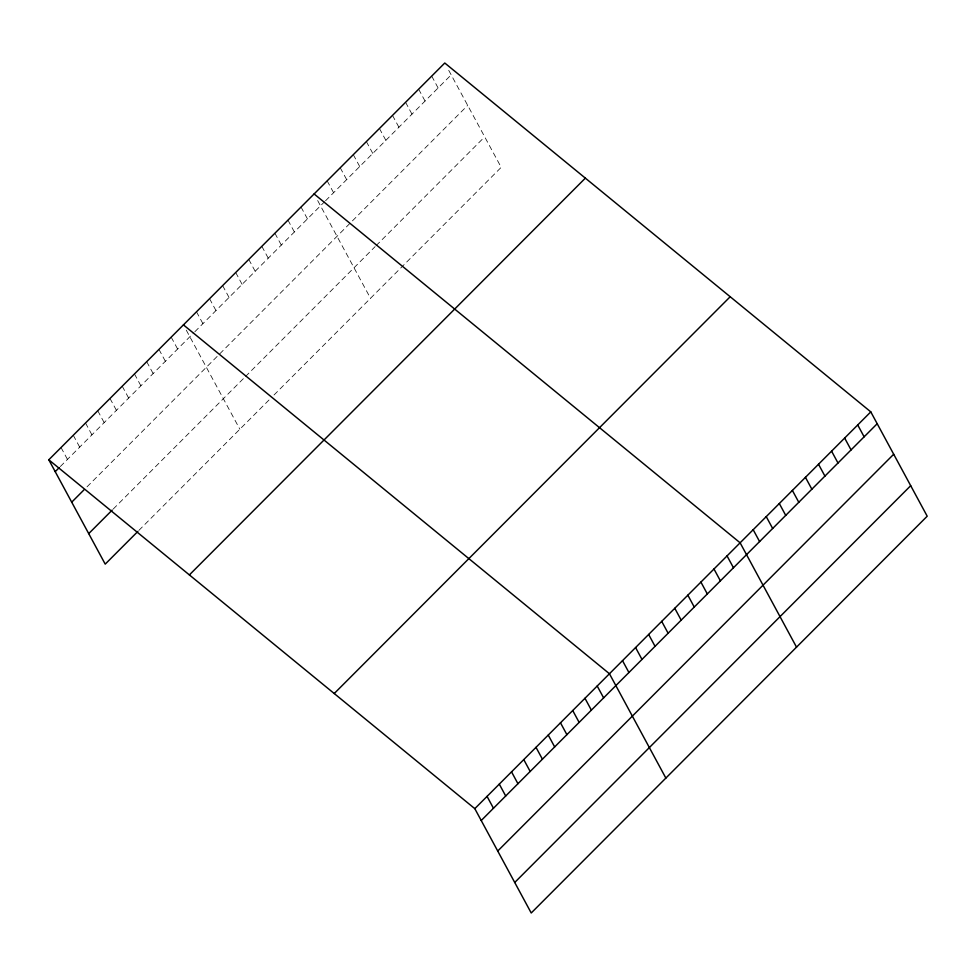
<?xml version="1.0" encoding="UTF-8"?>
<svg xmlns="http://www.w3.org/2000/svg" width="976" height="976" viewBox="0 0 976 976"><rect width="100%" height="100%" fill="white"/><g stroke="black" fill="none" stroke-linecap="round" stroke-linejoin="round"><path stroke-width="0.73" stroke-dasharray="4.88 3.66" d="M60.317 466.54L193.87 332.718M194.871 331.706L324.532 201.776M325.545 200.775L451.18 74.871M87.01 486.841L467.687 105.384M113.192 509.082L244.451 377.553M245.464 376.553L375.126 246.623M376.126 245.61L484.694 136.835M138.873 530.407L269.998 399.013M274.024 394.975L501.188 167.347L448.338 69.601M431.709 76.104L438.114 87.962M418.643 89.194L425.048 101.053M405.577 102.285L411.982 114.155M392.498 115.388L398.916 127.246M379.432 128.478L385.849 140.337M366.366 141.569L372.783 153.427M353.3 154.659L359.717 166.53M340.234 167.762L346.651 179.621M327.167 180.853L333.585 192.711M317.664 200.531L370.514 298.29M301.035 207.046L307.452 218.905M287.969 220.137L294.386 231.995M274.903 233.227L281.308 245.086M261.836 246.318L268.241 258.176M248.77 259.421L255.175 271.279M235.704 272.511L242.109 284.37M222.638 285.602L229.043 297.46M209.559 298.693L215.977 310.563M196.493 311.795L202.91 323.654M186.282 330.156L239.852 429.22M171.19 337.147L177.608 349.005M158.954 349.408L165.371 361.279M146.717 361.681L153.122 373.54M134.468 373.942L140.886 385.801M122.232 386.203L128.649 398.062M109.995 398.464L116.412 410.335M97.759 410.737L104.164 422.596M85.522 422.998L91.927 434.857M73.273 435.259L79.69 447.118M61.037 447.533L67.454 459.391"/><path stroke-width="1.46" d="M48.8 459.794L444.775 63.013L870.787 411.872L927.2 516.206L531.225 912.987L474.812 808.653L48.8 459.794L105.213 564.128L137.86 531.432M55.217 471.652L59.292 467.565M71.712 502.176L83.948 489.903M88.718 533.616L112.179 510.106M189.381 574.913L585.356 178.132M334.231 693.521L730.194 296.741M474.812 808.653L870.787 411.872M481.229 820.511L877.192 423.73M497.723 851.035L893.699 454.243M514.73 882.475L910.693 485.694M314.101 193.943L740.113 542.802L796.526 647.149M183.427 324.886L609.439 673.745L665.864 778.092M857.721 424.963L864.126 436.821M844.655 438.053L851.06 449.912M831.576 451.144L837.994 463.014M818.51 464.247L824.927 476.105M805.444 477.337L811.861 489.196M792.378 490.428L798.795 502.286M779.312 503.531L785.729 515.389M766.245 516.621L772.663 528.48M753.179 529.712L759.596 541.57M727.047 555.905L733.464 567.764M713.981 568.996L720.386 580.854M700.914 582.086L707.319 593.945M687.848 595.177L694.253 607.048M674.782 608.28L681.187 620.138M661.704 621.37L668.121 633.229M648.637 634.461L655.055 646.319M635.571 647.552L641.988 659.422M622.505 660.654L628.922 672.513M597.202 686.006L603.619 697.864M584.966 698.267L591.371 710.138M572.729 710.54L579.134 722.399M560.48 722.801L566.897 734.66M548.244 735.062L554.661 746.921M536.007 747.335L542.424 759.194M523.77 759.596L530.175 771.455M511.534 771.857L517.939 783.716M499.285 784.118L505.702 795.989M487.048 796.392L493.466 808.25"/></g></svg>
